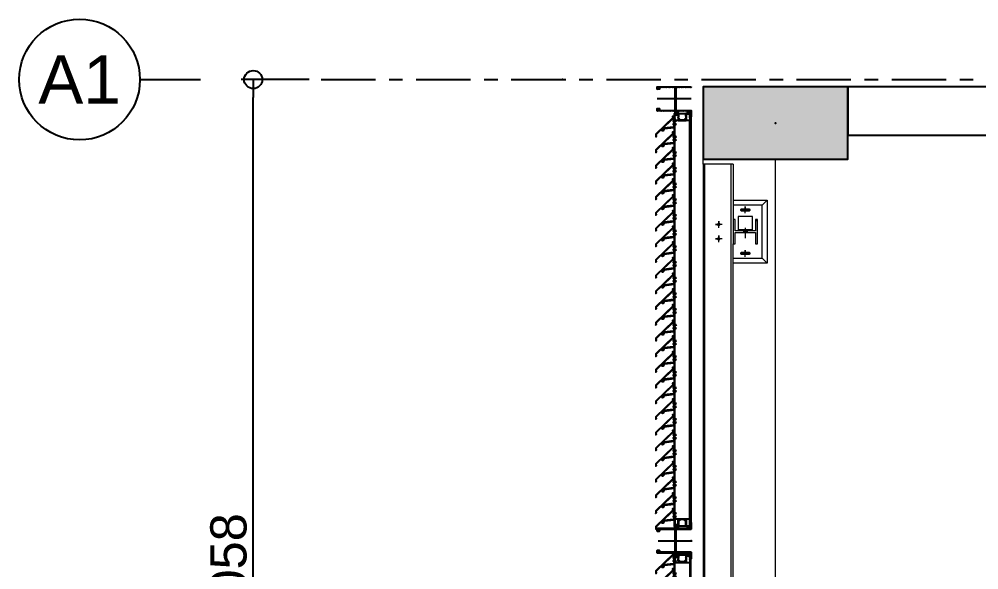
# Model space of a CAD drawing. Header units: millimetres. Extents: x -153298 to 620751, y -313239 to 250031.
# Drawn here: x 27803 to 31776, y 169829 to 172110 of the extents above; entities that cross this region are included whole.
import ezdxf
from ezdxf.enums import TextEntityAlignment as Align

# ---------------------------------------------------------------- set-up
doc = ezdxf.new("R2010")
doc.units = ezdxf.units.MM
for name, pattern in [('CENTER', [2, 1.25, -0.25, 0.25, -0.25]), ('TA_GL_000.90000', [2.475, 0.9, -0.225, 0.225, -0.225, 0.9]), ('XKITLINE00', [0]), ('XKITLINE02', [4, 2, -2])]:
    doc.linetypes.add(name, pattern=pattern)
doc.layers.get('DEFPOINTS').update_dxf_attribs({"color": 250})
for name, color, linetype in [('000 - 0_SYM_DWG_GRID-BUBBLE_MAIN_COLOR_6', 6, 'Continuous'), ('000 - 0_SYM_DWG_GRIDLINE_MAIN_COLOR_251', 251, 'Continuous'), ('000 - 0_SYM_DWG_SLOPE-SYM_TEXT_COLOR_3', 3, 'Continuous'), ('000 - CONCRETE_COL_HATCH_', 251, 'Continuous'), ('000 - CONCRETE_WALL_CUT_COLOR_2', 2, 'Continuous'), ('000 - CONCRETE_WALL_HATCH_', 251, 'Continuous'), ('000 - CONCRETE_WALL_WIPEOUT_', 250, 'Continuous'), ('000 - D I M', 1, 'Continuous'), ('000 - EXISTING_COLUMN_CUT_COLOR_5', 5, 'Continuous'), ('000 - EXISTING_CONCRETE_MAIN_COLOR_1', 1, 'Continuous'), ('000 - EXISTING_STEEL-STRUCTURE_MAIN_COLOR_1', 1, 'Continuous'), ('000 - EXISTING_STEEL-STRUCTURE_MAIN_COLOR_2', 2, 'Continuous'), ('000 - GRID', 251, 'CENTER'), ('010 - ASPG_ACCESSORIES_MAIN_COLOR_1', 1, 'Continuous'), ('010 - ASPG_EXTR_MAIN_COLOR_2', 2, 'Continuous'), ('010 - ASPG_FASTERN_MAIN_COLOR_1', 1, 'Continuous'), ('010 - ASPG_FASTERN_SUB_COLOR_1', 2, 'Continuous'), ('010 - ASPG_FASTERN_SYMBOL_', 251, 'Continuous'), ('010 - ASPG_FRAMING_CUT_COLOR_4', 4, 'Continuous'), ('010 - ASPG_FRAMING_DEF_SUB', 250, 'Continuous'), ('010 - ASPG_FRAMING_HATCH_', 251, 'Continuous'), ('010 - ASPG_FRAMING_MAIN_COLOR_2', 2, 'Continuous'), ('010 - ASPG_FRAMING_SUB_COLOR_2', 2, 'Continuous'), ('010 - ASPG_FRAMING_WIPEOUT_', 250, 'Continuous'), ('BOLT & SCREW', 251, 'Continuous')]:
    doc.layers.add(name, color=color, linetype=linetype)
doc.layers.add('010 - ASPG_EXTR_DEF_SUB', color=250, linetype='Continuous', plot=False)
doc.layers.add('010 - ASPG_FASTERN_DEF_SUB', color=250, linetype='Continuous', plot=False)
doc.layers.add('12-GRID', color=1, linetype='CENTER', lineweight=13)
doc.layers.add('SCREW', color=8, linetype='Continuous', lineweight=5)
doc.styles.add('ARIAL', font='arial.ttf')
doc.styles.add('FAMELINE_FOR_CKST', font='arial.ttf')
doc.styles.add('TA', font='', dxfattribs={"height": 4.5})
doc.styles.get('TA').set_extended_font_data('Cordia New')
doc.dimstyles.new('FAMELINE-CKST_C-C', dxfattribs={"dimtxt": 0.3, "dimasz": 0.15, "dimexe": 0.1, "dimexo": 0.1, "dimgap": 0.05, "dimtad": 1, "dimzin": 0, "dimdsep": 46, "dimtxsty": 'FAMELINE_FOR_CKST', "dimblk": 'ORIGIN', "dimblk1": 'ORIGIN', "dimblk2": 'ORIGIN', "dimsah": 1, "dimcen": 0.1, "dimdle": 0.1, "dimclrd": 256, "dimclre": 256, "dimclrt": 3, "dimadec": 0, "dimazin": 0, "dimtfac": 1, "dimtix": 1, "dimtmove": 2, "dimatfit": 3, "dimfxl": 1, "dimtolj": 1, "dimtzin": 0, "dimlwd": -1, "dimlwe": -1, "dimarcsym": 0})
pattern_1 = [(270, (1257419.24324, -520041.6224), (0.65495992507, -1.1344238721), [0.7562825814, -1.5125651628]), (30, (1257419.24324, -520041.6224), (0.65495992936, 1.1344238696), [0.7562825814, -1.5125651628]), (330, (1257419.24324, -520041.6224), (1.30991985442, -2.48e-09), [-1.5125651628, 0.7562825814])]
pattern_2 = [(315, (1257419.4929, -520021.6224), (1.3369313545, 1.3369313545), []), (45, (1257419.4929, -520021.6224), (-1.3369313545, 1.3369313545), [])]
pattern_3 = [(270, (1257419.4425, -520043.9224), (0.65495992507, -1.1344238721), [0.7562825814, -1.5125651628]), (30, (1257419.4425, -520043.9224), (0.65495992936, 1.1344238696), [0.7562825814, -1.5125651628]), (330, (1257419.4425, -520043.9224), (1.30991985442, -2.48e-09), [-1.5125651628, 0.7562825814])]
pattern_4 = [(315, (1257419.1929, -520023.9224), (1.3369313545, 1.3369313545), []), (45, (1257419.1929, -520023.9224), (-1.3369313545, 1.3369313545), [])]

# ---------------------------------------------------------------- blocks, each defined once
blk = doc.blocks.new('*A207206')
at = {"layer": '000 - EXISTING_STEEL-STRUCTURE_MAIN_COLOR_1', "linetype": 'XKITLINE00', "lineweight": 0}
blk.add_line((438.408454, 160.275977), (438.344454, 160.339977), dxfattribs=at)
blk = doc.blocks.new('*A21802100')
at = {"layer": '000 - EXISTING_STEEL-STRUCTURE_MAIN_COLOR_2', "linetype": 'XKITLINE00', "lineweight": 0}
for p, q in [((437.608454, 162.179977), (436.608454, 162.179977)), ((436.608454, 162.179977), (436.608454, 140.339979)), ((436.672454, 140.339979), (436.672454, 162.179977)), ((437.544454, 140.339979), (437.544454, 162.179977)), ((437.608454, 162.179977), (437.608454, 160.339977)), ((437.608454, 142.979971), (437.608454, 159.539977)), ((437.608454, 140.339979), (437.608454, 142.179971)), ((437.608454, 140.339979), (436.608454, 140.339979))]:
    blk.add_line(p, q, dxfattribs=at)
blk = doc.blocks.new('*A21812101')
at = {"layer": '000 - EXISTING_STEEL-STRUCTURE_MAIN_COLOR_1', "linetype": 'XKITLINE00', "lineweight": 0}
for p, q in [((437.672454, 160.339977), (437.608454, 160.339977)), ((437.608454, 160.339977), (437.608454, 159.539977)), ((437.672454, 159.963977), (437.672454, 160.339977)), ((438.408454, 160.339977), (438.344454, 160.339977)), ((438.344454, 160.339977), (438.344454, 159.963977)), ((438.408454, 159.539977), (438.408454, 160.339977)), ((438.344454, 159.963977), (437.672454, 159.963977)), ((437.672454, 159.539977), (437.672454, 159.915977)), ((437.672454, 159.915977), (438.344454, 159.915977)), ((438.344454, 159.915977), (438.344454, 159.539977)), ((437.608454, 159.539977), (437.672454, 159.539977)), ((438.344454, 159.539977), (438.408454, 159.539977))]:
    blk.add_line(p, q, dxfattribs=at)
blk = doc.blocks.new('*A21842104')
at = {"layer": '000 - EXISTING_CONCRETE_MAIN_COLOR_1', "linetype": 'XKITLINE00', "lineweight": 0}
for p, q in [((437.208418, 162.179977), (437.208418, 162.339977)), ((439.608418, 140.179979), (439.608418, 162.339977)), ((437.208418, 140.179979), (437.208418, 140.339979))]:
    blk.add_line(p, q, dxfattribs=at)
blk = doc.blocks.new('*A21852105')
at = {"layer": '000 - EXISTING_STEEL-STRUCTURE_MAIN_COLOR_1', "linetype": 'XKITLINE00', "lineweight": 0}
for p, q in [((437.608454, 160.979977), (438.728454, 160.979977)), ((438.568454, 160.819977), (438.728454, 160.979977)), ((438.728454, 160.979977), (438.728454, 158.899977)), ((438.568454, 159.059977), (438.728454, 158.899977)), ((438.728454, 158.899977), (437.608454, 158.899977))]:
    blk.add_line(p, q, dxfattribs=at)
blk = doc.blocks.new('*A21862106')
at = {"layer": '000 - EXISTING_STEEL-STRUCTURE_MAIN_COLOR_1', "linetype": 'XKITLINE00', "lineweight": 0}
for p, q in [((438.568454, 160.819977), (437.608454, 160.819977)), ((438.568454, 159.059977), (438.568454, 160.819977)), ((437.608454, 159.059977), (438.568454, 159.059977))]:
    blk.add_line(p, q, dxfattribs=at)
blk = doc.blocks.new('*A22182138')
at = {"layer": '000 - EXISTING_STEEL-STRUCTURE_MAIN_COLOR_1', "linetype": 'XKITLINE00', "lineweight": 0}
for p, q in [((437.128454, 160.291977), (437.128454, 160.217385)), ((437.016454, 160.179977), (437.091046, 160.179977)), ((437.128454, 160.067977), (437.128454, 160.142569)), ((437.240454, 160.179977), (437.165862, 160.179977)), ((437.016454, 159.699977), (437.091046, 159.699977)), ((437.128454, 159.811977), (437.128454, 159.737385)), ((437.128454, 159.587977), (437.128454, 159.662569)), ((437.240454, 159.699977), (437.165862, 159.699977))]:
    blk.add_line(p, q, dxfattribs=at)
blk = doc.blocks.new('*A22192139')
at = {"layer": '000 - EXISTING_STEEL-STRUCTURE_MAIN_COLOR_1', "linetype": 'XKITLINE00', "lineweight": 0}
for p, q in [((437.896454, 160.659977), (437.971046, 160.659977)), ((438.008454, 160.771977), (438.008454, 160.697385)), ((438.008454, 160.547977), (438.008454, 160.622569)), ((438.120454, 160.659977), (438.045862, 160.659977)), ((438.008454, 159.331977), (438.008454, 159.257385)), ((437.896454, 159.219977), (437.971046, 159.219977)), ((438.008454, 159.107977), (438.008454, 159.182569)), ((438.120454, 159.219977), (438.045862, 159.219977))]:
    blk.add_line(p, q, dxfattribs=at)
blk = doc.blocks.new('*A22202140')
at = {"layer": '000 - EXISTING_STEEL-STRUCTURE_MAIN_COLOR_1'}
for points in [[(437.118, 160.125), (437.107, 160.128), (437.097, 160.133), (437.089, 160.14), (437.082, 160.149), (437.077, 160.159), (437.074, 160.169), (437.072, 160.18), (437.074, 160.191), (437.077, 160.201), (437.082, 160.211), (437.089, 160.22), (437.097, 160.227), (437.107, 160.232), (437.118, 160.235), (437.128, 160.236), (437.139, 160.235), (437.15, 160.232), (437.16, 160.227), (437.168, 160.22), (437.175, 160.211), (437.18, 160.201), (437.183, 160.191), (437.184, 160.18), (437.183, 160.169), (437.18, 160.159), (437.175, 160.149), (437.168, 160.14), (437.16, 160.133), (437.15, 160.128), (437.139, 160.125), (437.128, 160.124)], [(437.118, 159.645), (437.107, 159.648), (437.097, 159.653), (437.089, 159.66), (437.082, 159.669), (437.077, 159.679), (437.074, 159.689), (437.072, 159.7), (437.074, 159.711), (437.077, 159.721), (437.082, 159.731), (437.089, 159.74), (437.097, 159.747), (437.107, 159.752), (437.118, 159.755), (437.128, 159.756), (437.139, 159.755), (437.15, 159.752), (437.16, 159.747), (437.168, 159.74), (437.175, 159.731), (437.18, 159.721), (437.183, 159.711), (437.184, 159.7), (437.183, 159.689), (437.18, 159.679), (437.175, 159.669), (437.168, 159.66), (437.16, 159.653), (437.15, 159.648), (437.139, 159.645), (437.128, 159.644)]]:
    blk.add_hatch(color=256, dxfattribs=at).paths.add_polyline_path(points, flags=17)
at = {"layer": '000 - EXISTING_STEEL-STRUCTURE_MAIN_COLOR_1', "linetype": 'XKITLINE00', "lineweight": 0}
for p, q in [((437.128, 160.068), (437.128, 160.292)), ((437.24, 160.18), (437.016, 160.18)), ((437.24, 159.7), (437.016, 159.7)), ((437.128, 159.588), (437.128, 159.812))]:
    blk.add_line(p, q, dxfattribs=at)
blk = doc.blocks.new('*A22212141')
at = {"layer": '000 - EXISTING_STEEL-STRUCTURE_MAIN_COLOR_1'}
for points in [[(438.168, 160.62), (438.15, 160.608), (438.128, 160.604), (437.888, 160.604), (437.867, 160.608), (437.849, 160.62), (437.837, 160.639), (437.832, 160.66), (437.837, 160.681), (437.849, 160.7), (437.867, 160.712), (437.888, 160.716), (438.128, 160.716), (438.15, 160.712), (438.168, 160.7), (438.18, 160.681), (438.184, 160.66), (438.18, 160.639)], [(438.168, 159.18), (438.15, 159.168), (438.128, 159.164), (437.888, 159.164), (437.867, 159.168), (437.849, 159.18), (437.837, 159.199), (437.832, 159.22), (437.837, 159.241), (437.849, 159.26), (437.867, 159.272), (437.888, 159.276), (438.128, 159.276), (438.15, 159.272), (438.168, 159.26), (438.18, 159.241), (438.184, 159.22), (438.18, 159.199)]]:
    blk.add_hatch(color=256, dxfattribs=at).paths.add_polyline_path(points, flags=17)
at = {"layer": '000 - EXISTING_STEEL-STRUCTURE_MAIN_COLOR_1', "linetype": 'XKITLINE00', "lineweight": 0}
for p, q in [((437.896, 160.66), (438.12, 160.66)), ((438.008, 160.548), (438.008, 160.772)), ((438.008, 159.108), (438.008, 159.332)), ((437.896, 159.22), (438.12, 159.22))]:
    blk.add_line(p, q, dxfattribs=at)
blk = doc.blocks.new('*A22322152')
at = {"layer": '000 - EXISTING_STEEL-STRUCTURE_MAIN_COLOR_1', "linetype": 'XKITLINE00', "lineweight": 0}
for p, q in [((438.24848, 160.443977), (437.76848, 160.443977)), ((437.76848, 160.443977), (437.76848, 159.963977)), ((438.24848, 159.963977), (438.24848, 160.443977)), ((438.24848, 160.003977), (437.76848, 160.003977))]:
    blk.add_line(p, q, dxfattribs=at)
blk = doc.blocks.new('*A22332153')
at = {"layer": '000 - EXISTING_STEEL-STRUCTURE_MAIN_COLOR_1', "linetype": 'XKITLINE02', "lineweight": 0}
for p, q in [((437.952428, 160.003977), (437.952428, 159.963977)), ((437.952428, 159.963977), (437.952428, 159.915977)), ((438.008428, 160.067337), (438.008428, 159.723977)), ((438.064428, 160.003977), (438.064428, 159.963977)), ((438.064428, 159.963977), (438.064428, 159.915977))]:
    blk.add_line(p, q, dxfattribs=at)
blk = doc.blocks.new('*A22342154')
at = {"layer": '000 - EXISTING_STEEL-STRUCTURE_MAIN_COLOR_1'}
for points in [[(438.064, 160.004), (438.064, 159.964), (437.952, 159.964), (437.952, 160.004)], [(438.064, 159.964), (438.064, 159.916), (437.952, 159.916), (437.952, 159.964)]]:
    blk.add_hatch(color=256, dxfattribs=at).paths.add_polyline_path(points, flags=17)
at = {"layer": '000 - EXISTING_STEEL-STRUCTURE_MAIN_COLOR_1', "linetype": 'XKITLINE00', "lineweight": 0}
for p, q in [((437.952, 160.004), (437.952, 159.964)), ((437.952, 159.964), (437.952, 159.916)), ((438.008, 160.067), (438.008, 159.724)), ((438.064, 160.004), (438.064, 159.964)), ((438.064, 159.964), (438.064, 159.916))]:
    blk.add_line(p, q, dxfattribs=at)
blk = doc.blocks.new('*A23412261')
at = {"layer": '000 - EXISTING_CONCRETE_MAIN_COLOR_1', "linetype": 'XKITLINE00', "lineweight": 0}
for p, q in [((442.008418, 164.739977), (488.150427, 164.739977)), ((442.008418, 163.139977), (488.150427, 163.139977))]:
    blk.add_line(p, q, dxfattribs=at)
blk = doc.blocks.new('*U4814')
at = {"layer": '000 - CONCRETE_COL_HATCH_'}
h = blk.add_hatch(dxfattribs=at)
h.set_pattern_fill('AR-CONC', color=256, scale=0.5)
h.set_pattern_definition([(50, (-3e-21, 4e-21), (3.5863, -0.31376), [0.375, -4.125]), (355, (-3e-21, 4e-21), (-0.693757, 3.76096), [0.3, -3.3]), (100.4514, (0.299, -0.026), (2.892544, 3.4472), [0.3187, -3.50571]), (46.1842, (-3e-21, 1), (5.336207, -0.827596), [0.5625, -6.1875]), (96.6356, (0.4447, 0.931), (4.67331, 4.87059), [0.47805, -5.25857]), (351.1842, (-3e-21, 1), (4.67331, 4.87059), [0.45, -4.95]), (21, (0.5, 0.75), (2.984535, -2.013094), [0.375, -4.125]), (326, (0.5, 0.75), (1.216577, 3.62575), [0.3, -3.3]), (71.4514, (0.7487, 0.5822), (4.201112, 1.612656), [0.3187, -3.50571]), (37.5, (-3e-21, 4e-21), (0.0607993, 1.6644693), [0, -3.26, 0, -3.35, 0, -3.3125]), (7.5, (-3e-21, 4e-21), (1.315348, 1.972059), [0, -1.91, 0, -3.185, 0, -1.2625]), (327.5, (-1.115, 4e-21), (2.669112, -0.1127744), [0, -1.25, 0, -3.9, 0, -5.175]), (317.5, (-1.615, 4e-21), (2.915931, 0.500525), [0, -1.625, 0, -2.59, 0, -3.675])])
h.paths.add_polyline_path([(-300, -150), (300, -150), (300, 150), (-300, 150)])
blk.add_point((0, 0))
at = {"layer": '000 - EXISTING_COLUMN_CUT_COLOR_5'}
blk.add_lwpolyline([(-300, -150), (300, -150), (300, 150), (-300, 150)], close=True, dxfattribs=at)
blk = doc.blocks.new('*U6386')
at = {"layer": '000 - CONCRETE_WALL_HATCH_'}
h = blk.add_hatch(dxfattribs=at)
h.set_pattern_fill('ANSI31', color=256, scale=0.5)
h.set_pattern_definition([(45, (11535.5, -840506.8), (-841.899, 841.899), [])])
h.paths.add_polyline_path([(0, 0), (5767.8, 0), (5767.8, 200), (0, 200)])
at = {"layer": '000 - CONCRETE_WALL_CUT_COLOR_2', "lineweight": -2}
blk.add_lwpolyline([(5767.8, 200), (0, 200), (0, 200), (0, 200), (0, 200), (0, 200), (0, 200), (0, 200), (0, 200), (0, 200), (0, 200), (0, 200), (0, 200), (0, 200), (0, 200), (0, 200), (0, 200), (0, 200), (0, 200), (0, 200), (0, 200), (0, 200), (0, 200), (0, 200), (0, 200), (0, 200), (0, 200), (0, 200), (0, 200), (0, 200), (0, 200), (0, 200), (0, 200), (0, 200), (0, 200), (0, 200), (0, 200), (0, 200), (0, 200), (0, 200), (0, 200), (0, 200), (0, 200), (0, 200), (0, 200), (0, 200), (0, 0), (5767.8, 0)], dxfattribs=at)
blk = doc.blocks.new('W-1-PP19-ST-ENT1-1_20260610-023014_UPPF_ST')
at = {"color": 6}
blk.add_blockref('*U4814', (-1298.8, 3878), dxfattribs=at)
at = {"layer": '000 - EXISTING_CONCRETE_MAIN_COLOR_1', "lineweight": 0, "xscale": 125, "yscale": 125, "zscale": 125}
for name in ['*A23412261', '*A21842104']:
    blk.add_blockref(name, (-56249.8, -16564.5), dxfattribs=at)
at = {"layer": '000 - EXISTING_STEEL-STRUCTURE_MAIN_COLOR_1', "lineweight": 0, "xscale": 125, "yscale": 125, "zscale": 125}
for name in ['*A21852105', '*A21862106', '*A22212141', '*A22192139', '*A22182138', '*A22202140', '*A21812101', '*A22322152', '*A207206', '*A22332153', '*A22342154']:
    blk.add_blockref(name, (-56174.8, -16564.5), dxfattribs=at)
at = {"layer": '000 - EXISTING_STEEL-STRUCTURE_MAIN_COLOR_2', "lineweight": 0, "xscale": 125, "yscale": 125, "zscale": 125}
blk.add_blockref('*A21802100', (-56174.8, -16564.5), dxfattribs=at)
blk.add_blockref('*U6386', (-998.8, 3828))
blk = doc.blocks.new('*U4769')
at = {"layer": '000 - 0_SYM_DWG_GRID-BUBBLE_MAIN_COLOR_6'}
blk.add_line((35, 0), (30, 0), dxfattribs=at)
blk.add_circle((40, 0), 5, dxfattribs=at)
at = {"layer": '000 - 0_SYM_DWG_GRIDLINE_MAIN_COLOR_251', "color": 0, "linetype": 'ByBlock', "ltscale": 5}
blk.add_line((20, 0), (-600, 0), dxfattribs=at)
at = {"layer": '000 - 0_SYM_DWG_GRIDLINE_MAIN_COLOR_251', "color": 0}
blk.add_point((0, 0), dxfattribs=at)
at = {"style": 'TA', "flags": 1}
blk.add_attdef('LOCATION', (6, -6), '', height=4.5, rotation=270, dxfattribs=at)
at = {"layer": '000 - 0_SYM_DWG_SLOPE-SYM_TEXT_COLOR_3', "style": 'ARIAL'}
blk.add_attdef('GRID-HEAD', text='', height=4, rotation=180, dxfattribs=at).set_placement((40, 0), align=Align.MIDDLE_CENTER)
blk = doc.blocks.new('_Origin')
at = {"color": 0, "linetype": 'ByBlock', "lineweight": -2}
blk.add_line((0, 0), (-1, 0), dxfattribs=at)
blk.add_circle((0, 0), 0.5, dxfattribs=at)
blk = doc.blocks.new('*D5512')
at = {"layer": '000 - D I M', "transparency": 16777216}
for p, q in [((-3230, 4058), (-3511.2, 4058)), ((-3461.2, 75), (-3461.2, 3983)), ((-3230, 0), (-3511.2, 0))]:
    blk.add_line(p, q, dxfattribs=at)
at = {"layer": 'DEFPOINTS', "color": 0, "transparency": 16777216}
for p in [(-3461.2, 4058), (-3180, 4058), (-3180, 0)]:
    blk.add_point(p, dxfattribs=at)
at = {"layer": '000 - D I M', "transparency": 16777216, "xscale": 75, "yscale": 75, "zscale": 75}
for p, rotation in [((-3461.2, 4058), 90), ((-3461.2, 0), 270)]:
    blk.add_blockref('_Origin', p, dxfattribs=dict(at, rotation=rotation))
at = {"layer": '000 - D I M', "color": 3, "transparency": 16777216, "insert": (-3562.8, 2029), "char_height": 150, "attachment_point": 5, "rotation": 90, "style": 'FAMELINE_FOR_CKST'}
blk.add_mtext('\\A1;4058', dxfattribs=at)
blk = doc.blocks.new('*U6143')
at = {"layer": '12-GRID', "color": 8, "linetype": 'CENTER'}
for p, q in [((0, -6.2), (0, 2.2)), ((-4.2, -2), (4.2, -2))]:
    blk.add_line(p, q, dxfattribs=at)
at = {"layer": 'BOLT & SCREW'}
for p, q in [((-0.6, -1.8), (-1.8, -1.6)), ((-0.6, -2.2), (-1.8, -2.4)), ((-0.5, -1.8), (-0.9, -1.6)), ((-0.5, -2.2), (-0.9, -2.4)), ((-0.2, -1.4), (-0.4, -0.2)), ((-0.2, -1.5), (-0.4, -1.1)), ((-0.2, -2.5), (-0.4, -2.9)), ((-0.2, -2.6), (-0.4, -3.8)), ((0.2, -1.4), (0.4, -0.2)), ((0.2, -1.5), (0.4, -1.1)), ((0.4, -2.9), (0.2, -2.5)), ((0.2, -2.6), (0.4, -3.8)), ((0.5, -1.8), (0.9, -1.6)), ((0.5, -2.2), (0.9, -2.4)), ((0.6, -1.8), (1.8, -1.6)), ((0.6, -2.2), (1.8, -2.4))]:
    blk.add_line(p, q, dxfattribs=at)
for points in [[(-1.8, -1.6), (-0.9, -1.6, 0.414214), (-0.4, -1.1), (-0.4, -0.2), (0.4, -0.2), (0.4, -1.1, 0.414214), (0.9, -1.6), (1.8, -1.6), (1.8, -2.4), (0.9, -2.4, 0.414214), (0.4, -2.9), (0.4, -3.8), (-0.4, -3.8), (-0.4, -2.9, 0.414214), (-0.9, -2.4), (-1.8, -2.4)], [(0.2, -2.5, -0.414214), (0.5, -2.2), (0.6, -2.2), (0.6, -1.8), (0.5, -1.8, -0.414214), (0.2, -1.5), (0.2, -1.4), (-0.2, -1.4), (-0.2, -1.5, -0.414214), (-0.5, -1.8), (-0.6, -1.8), (-0.6, -2.2), (-0.5, -2.2, -0.414214), (-0.2, -2.5), (-0.2, -2.6), (0.2, -2.6)]]:
    blk.add_lwpolyline(points, format="xyb", close=True, dxfattribs=at)
blk.add_circle((0, -2), 3.5, dxfattribs=at)
blk = doc.blocks.new('000_ASPG_TYP_FILES_20260218-010703_FRAME_EXTR_')
at = {"layer": '010 - ASPG_FRAMING_HATCH_'}
h = blk.add_hatch(dxfattribs=at)
h.set_pattern_fill('ANSI32', color=256, scale=0.1, angle=180)
edge = h.paths.add_edge_path()
edge.add_line((2, 16), (2, 2))
edge.add_line((2, 2), (39.7, 2))
edge.add_arc((39.7, 1.7), 0.3, 0, 90, ccw=False)
edge.add_line((40, 1.7), (40, 0.3))
edge.add_arc((39.7, 0.3), 0.3, -90, 0, ccw=False)
edge.add_line((39.7, 0), (0.3, 0))
edge.add_arc((0.3, 0.3), 0.3, 180, 270, ccw=False)
edge.add_line((0, 0.3), (0, 17.7))
edge.add_arc((0.3, 17.7), 0.3, 90, 180, ccw=False)
edge.add_line((0.3, 18), (22.6, 18))
edge.add_arc((22.6, 18.5), 0.5, 270, 380.2095)
edge.add_arc((26.2, 19.8), 3.35, 182.0638, 200.2095, ccw=False)
edge.add_arc((23.6, 19.7), 0.76, 2.0638, 182.0638, ccw=False)
edge.add_arc((26.2, 19.8), 1.83, 182.0638, 447.9362)
edge.add_arc((26.3, 22.4), 0.76, 87.9362, 267.9362, ccw=False)
edge.add_arc((26.2, 19.8), 3.35, 69.7905, 87.9362, ccw=False)
edge.add_arc((27.5, 23.4), 0.5, 249.7905, 360)
edge.add_line((28, 23.4), (28, 26.7))
edge.add_line((28, 26.7), (28.5, 27.2))
edge.add_line((28.5, 27.2), (28, 27.7))
edge.add_line((28, 27.7), (28, 38.6))
edge.add_line((28, 38.6), (28.5, 39.1))
edge.add_line((28.5, 39.1), (28, 39.6))
edge.add_line((28, 39.6), (28, 42.9))
edge.add_arc((27.5, 42.9), 0.5, 0, 110.2095)
edge.add_arc((26.2, 46.5), 3.35, 272.0638, 290.2095, ccw=False)
edge.add_arc((26.3, 43.9), 0.76, 92.0638, 272.0638, ccw=False)
edge.add_arc((26.2, 46.5), 1.83, 272.0638, 537.9362)
edge.add_arc((23.6, 46.6), 0.76, 177.9362, 357.9362, ccw=False)
edge.add_arc((26.2, 46.5), 3.35, 159.7905, 177.9362, ccw=False)
edge.add_arc((22.6, 47.8), 0.5, 339.7905, 450)
edge.add_line((22.6, 48.3), (0.3, 48.3))
edge.add_arc((0.3, 48.6), 0.3, 180, 270, ccw=False)
edge.add_line((0, 48.6), (0, 60))
edge.add_arc((0.3, 60), 0.3, 90, 180, ccw=False)
edge.add_line((0.3, 60.3), (5, 60.3))
edge.add_line((5, 60.3), (5, 65))
edge.add_arc((5.3, 65), 0.3, 90, 180, ccw=False)
edge.add_line((5.3, 65.3), (30, 65.3))
edge.add_line((30, 65.3), (30, 63.6))
edge.add_arc((29.7, 63.6), 0.3, -90, 0, ccw=False)
edge.add_line((29.7, 63.3), (7.3, 63.3))
edge.add_arc((7.3, 63), 0.3, 90, 180)
edge.add_line((7, 63), (7, 58.3))
edge.add_line((7, 58.3), (2.3, 58.3))
edge.add_arc((2.3, 58), 0.3, 90, 180)
edge.add_line((2, 58), (2, 50.6))
edge.add_arc((2.3, 50.6), 0.3, 180, 270)
edge.add_line((2.3, 50.3), (29.7, 50.3))
edge.add_arc((29.7, 50), 0.3, 0, 90, ccw=False)
edge.add_line((30, 50), (30, 26.7))
edge.add_line((30, 26.7), (30, 16.3))
edge.add_arc((29.7, 16.3), 0.3, -90, 0, ccw=False)
edge.add_line((29.7, 16), (2, 16))
at = {"layer": '010 - ASPG_FRAMING_CUT_COLOR_4'}
blk.add_lwpolyline([(2, 16), (2, 2), (39.7, 2, -0.414214), (40, 1.7), (40, 0.3, -0.414214), (39.7, 0), (0.3, 0, -0.414214), (0, 0.3), (0, 17.7, -0.414214), (0.3, 18), (22.6, 18, 0.52173), (23, 18.7, -0.079342), (22.8, 19.7, -1), (24.3, 19.8, 2.296346), (26.2, 21.7, -1), (26.3, 23.2, -0.079342), (27.3, 23, 0.52173), (28, 23.4), (28, 26.7), (28.5, 27.2), (28, 27.7), (28, 38.6), (28.5, 39.1), (28, 39.6), (28, 42.9, 0.52173), (27.3, 43.3, -0.079342), (26.3, 43.1, -1), (26.2, 44.6, 2.296346), (24.3, 46.5, -1), (22.8, 46.6, -0.079342), (23, 47.6, 0.52173), (22.6, 48.3), (0.3, 48.3, -0.414214), (0, 48.6), (0, 60, -0.414214), (0.3, 60.3), (5, 60.3), (5, 65, -0.414214), (5.3, 65.3), (30, 65.3), (30, 63.6, -0.414214), (29.7, 63.3), (7.3, 63.3, 0.414214), (7, 63), (7, 58.3), (2.3, 58.3, 0.414214), (2, 58), (2, 50.6, 0.414214), (2.3, 50.3), (29.7, 50.3, -0.414214), (30, 50), (30, 26.7), (30, 16.3, -0.414214), (29.7, 16)], format="xyb", close=True, dxfattribs=at)
for p in [(26.2, 48.5), (26.2, 21.8)]:
    blk.add_blockref('*U6143', p)
blk = doc.blocks.new('*U6144')
at = {"layer": '010 - ASPG_FRAMING_HATCH_', "transparency": 33554585}
h = blk.add_hatch(dxfattribs=at)
h.set_pattern_fill('ANSI32', color=256, scale=0.25)
edge = h.paths.add_edge_path()
edge.add_line((2, -50), (2, -75))
edge.add_line((2, -75), (0, -75))
edge.add_line((0, -75), (0, -49))
edge.add_arc((1, -49), 1, 90, 180, ccw=False)
edge.add_line((1, -48), (63, -48))
edge.add_arc((63, -47), 1, 270, 360)
edge.add_line((64, -47), (64, 47))
edge.add_arc((63, 47), 1, 0, 90)
edge.add_line((63, 48), (1, 48))
edge.add_arc((1, 49), 1, 180, 270, ccw=False)
edge.add_line((0, 49), (0, 75))
edge.add_line((0, 75), (2, 75))
edge.add_line((2, 75), (2, 50))
edge.add_line((2, 50), (141, 50))
edge.add_line((141, 50), (141, 41))
edge.add_arc((140, 41), 1, 270, 360, ccw=False)
edge.add_line((140, 40), (132, 40))
edge.add_arc((132, 41), 1, 180, 270, ccw=False)
edge.add_line((131, 41), (131, 47))
edge.add_arc((130, 47), 1, 0, 90)
edge.add_line((130, 48), (67, 48))
edge.add_arc((67, 47), 1, 90, 180)
edge.add_line((66, 47), (66, -47))
edge.add_arc((67, -47), 1, 180, 270)
edge.add_line((67, -48), (130, -48))
edge.add_arc((130, -47), 1, 270, 360)
edge.add_line((131, -47), (131, -41))
edge.add_arc((132, -41), 1, 90, 180, ccw=False)
edge.add_line((132, -40), (140, -40))
edge.add_arc((140, -41), 1, 0, 90, ccw=False)
edge.add_line((141, -41), (141, -50))
edge.add_line((141, -50), (2, -50))
h.paths.add_polyline_path([(139, 48), (139, 42), (133, 42), (133, 48)], flags=16)
h.paths.add_polyline_path([(139, -48), (139, -42), (133, -42), (133, -48)], flags=16)
at = {"layer": '010 - ASPG_FRAMING_HATCH_'}
h = blk.add_hatch(dxfattribs=at)
h.set_pattern_fill('ANSI37', color=256, scale=0.595498, angle=-90)
h.set_pattern_definition(pattern_4)
edge = h.paths.add_edge_path()
edge.add_ellipse((11.5, 55), major_axis=(0, -5), ratio=0.644482, start_angle=180, end_angle=360, ccw=False)
edge.add_line((11.5, 60), (2, 60))
edge.add_arc((-7.9, 55), 11.1, -26.7963, 26.7963, ccw=False)
edge.add_line((2, 50), (11.5, 50))
h = blk.add_hatch(dxfattribs=at)
h.set_pattern_fill('HONEY', color=256, scale=0.238199, angle=-90)
h.set_pattern_definition(pattern_3)
edge = h.paths.add_edge_path()
edge.add_ellipse((11.8, 55), major_axis=(0, -5), ratio=0.644482, start_angle=0, end_angle=360, ccw=False)
h = blk.add_hatch(dxfattribs=at)
h.set_pattern_fill('HONEY', color=256, scale=0.238199, angle=-90)
h.set_pattern_definition(pattern_1)
edge = h.paths.add_edge_path()
edge.add_ellipse((57.5, 55), major_axis=(0, -5), ratio=0.644482, start_angle=0, end_angle=360)
h = blk.add_hatch(dxfattribs=at)
h.set_pattern_fill('ANSI37', color=256, scale=0.595498, angle=-90)
h.set_pattern_definition(pattern_2)
edge = h.paths.add_edge_path()
edge.add_ellipse((57.8, 55), major_axis=(0, -5), ratio=0.644482, start_angle=0, end_angle=180)
edge.add_line((57.8, 60), (62, 60))
edge.add_arc((62, 60.3), 0.3, -90, 0)
edge.add_line((62.3, 60.3), (62.3, 61))
edge.add_line((62.3, 61), (61.8, 61.5))
edge.add_line((61.8, 61.5), (62.3, 62))
edge.add_line((62.3, 62), (61.8, 62.5))
edge.add_line((61.8, 62.5), (62.3, 63))
edge.add_line((62.3, 63), (61.8, 63.5))
edge.add_line((61.8, 63.5), (62.3, 64))
edge.add_line((62.3, 64), (62.3, 65))
edge.add_line((62.3, 65), (63.3, 65))
edge.add_line((63.3, 65), (63.8, 65.5))
edge.add_line((63.8, 65.5), (64.3, 65))
edge.add_line((64.3, 65), (64.8, 65.5))
edge.add_line((64.8, 65.5), (65.3, 65))
edge.add_line((65.3, 65), (65.8, 65.5))
edge.add_line((65.8, 65.5), (66.3, 65))
edge.add_line((66.3, 65), (67, 65))
edge.add_arc((67, 65.3), 0.3, -90, 0)
edge.add_line((67.3, 65.3), (67.3, 60))
edge.add_arc((77.2, 55), 11.1, 153.2037, 206.7963)
edge.add_line((67.3, 50), (57.8, 50))
h = blk.add_hatch(dxfattribs=at)
h.set_pattern_fill('ANSI37', color=256, scale=0.595498, angle=-90)
h.set_pattern_definition(pattern_4)
edge = h.paths.add_edge_path()
edge.add_ellipse((11.5, -55), major_axis=(0, 5), ratio=0.644482, start_angle=0, end_angle=180)
edge.add_line((11.5, -60), (2, -60))
edge.add_arc((-7.9, -55), 11.1, 333.2037, 386.7963)
edge.add_line((2, -50), (11.5, -50))
h = blk.add_hatch(dxfattribs=at)
h.set_pattern_fill('HONEY', color=256, scale=0.238199, angle=-90)
h.set_pattern_definition(pattern_3)
edge = h.paths.add_edge_path()
edge.add_ellipse((11.8, -55), major_axis=(0, 5), ratio=0.644482, start_angle=0, end_angle=360)
h = blk.add_hatch(dxfattribs=at)
h.set_pattern_fill('HONEY', color=256, scale=0.238199, angle=-90)
h.set_pattern_definition(pattern_1)
edge = h.paths.add_edge_path()
edge.add_ellipse((57.5, -55), major_axis=(0, 5), ratio=0.644482, start_angle=0, end_angle=360, ccw=False)
h = blk.add_hatch(dxfattribs=at)
h.set_pattern_fill('ANSI37', color=256, scale=0.595498, angle=-90)
h.set_pattern_definition(pattern_2)
edge = h.paths.add_edge_path()
edge.add_ellipse((57.8, -55), major_axis=(0, 5), ratio=0.644482, start_angle=180, end_angle=360, ccw=False)
edge.add_line((57.8, -60), (62, -60))
edge.add_arc((62, -60.3), 0.3, 360, 450, ccw=False)
edge.add_line((62.3, -60.3), (62.3, -61))
edge.add_line((62.3, -61), (61.8, -61.5))
edge.add_line((61.8, -61.5), (62.3, -62))
edge.add_line((62.3, -62), (61.8, -62.5))
edge.add_line((61.8, -62.5), (62.3, -63))
edge.add_line((62.3, -63), (61.8, -63.5))
edge.add_line((61.8, -63.5), (62.3, -64))
edge.add_line((62.3, -64), (62.3, -65))
edge.add_line((62.3, -65), (63.3, -65))
edge.add_line((63.3, -65), (63.8, -65.5))
edge.add_line((63.8, -65.5), (64.3, -65))
edge.add_line((64.3, -65), (64.8, -65.5))
edge.add_line((64.8, -65.5), (65.3, -65))
edge.add_line((65.3, -65), (65.8, -65.5))
edge.add_line((65.8, -65.5), (66.3, -65))
edge.add_line((66.3, -65), (67, -65))
edge.add_arc((67, -65.3), 0.3, 360, 450, ccw=False)
edge.add_line((67.3, -65.3), (67.3, -60))
edge.add_arc((77.2, -55), 11.1, 153.2037, 206.7963, ccw=False)
edge.add_line((67.3, -50), (57.8, -50))
at = {"layer": '010 - ASPG_FASTERN_DEF_SUB'}
blk.add_point((0, 0), dxfattribs=at)
at = {"layer": '010 - ASPG_FRAMING_CUT_COLOR_4'}
blk.add_lwpolyline([(2, -50), (2, -75), (0, -75), (0, -49, -0.414214), (1, -48), (63, -48, 0.414214), (64, -47), (64, 47, 0.414214), (63, 48), (1, 48, -0.414214), (0, 49), (0, 75), (2, 75), (2, 50), (141, 50), (141, 41, -0.414214), (140, 40), (132, 40, -0.414214), (131, 41), (131, 47, 0.414214), (130, 48), (67, 48, 0.414214), (66, 47), (66, -47, 0.414214), (67, -48), (130, -48, 0.414214), (131, -47), (131, -41, -0.414214), (132, -40), (140, -40, -0.414214), (141, -41), (141, -50)], format="xyb", close=True, dxfattribs=at)
for points in [[(139, 48), (139, 42), (133, 42), (133, 48)], [(139, -48), (139, -42), (133, -42), (133, -48)]]:
    blk.add_lwpolyline(points, close=True, dxfattribs=at)
at = {"layer": '010 - ASPG_FRAMING_DEF_SUB', "transparency": 33554508}
blk.add_line((136.5, 0), (-4.5, 0), dxfattribs=at)
at = {"layer": '010 - ASPG_FRAMING_DEF_SUB', "transparency": 33554457}
for points in [[(2, 50), (15, 50), (15, 60), (2, 60)], [(54.3, 50), (67.3, 50), (67.3, 65.5), (54.3, 65.5)], [(2, -50), (15, -50), (15, -60), (2, -60)], [(54.3, -50), (67.3, -50), (67.3, -65.5), (54.3, -65.5)]]:
    blk.add_lwpolyline(points, close=True, dxfattribs=at)
at = {"layer": '010 - ASPG_FRAMING_SUB_COLOR_2'}
for points in [[(11.8, 50), (2, 50, 0.238199), (2, 60), (11.8, 60)], [(57.5, 50), (67.3, 50, -0.238199), (67.3, 60), (67.3, 65.3, -0.414214), (67, 65), (66.3, 65), (65.8, 65.5), (65.3, 65), (64.8, 65.5), (64.3, 65), (63.8, 65.5), (63.3, 65), (62.3, 65), (62.3, 64), (61.8, 63.5), (62.3, 63), (61.8, 62.5), (62.3, 62), (61.8, 61.5), (62.3, 61), (62.3, 60.3, -0.414214), (62, 60), (57.5, 60)], [(11.8, -50), (2, -50, -0.238199), (2, -60), (11.8, -60)], [(57.5, -50), (67.3, -50, 0.238199), (67.3, -60), (67.3, -65.3, 0.414214), (67, -65), (66.3, -65), (65.8, -65.5), (65.3, -65), (64.8, -65.5), (64.3, -65), (63.8, -65.5), (63.3, -65), (62.3, -65), (62.3, -64), (61.8, -63.5), (62.3, -63), (61.8, -62.5), (62.3, -62), (61.8, -61.5), (62.3, -61), (62.3, -60.3, 0.414214), (62, -60), (57.5, -60)]]:
    blk.add_lwpolyline(points, format="xyb", dxfattribs=at)
at = {"layer": '010 - ASPG_FRAMING_SUB_COLOR_2', "extrusion": (0, 0, -1)}
for centre, major_axis in [((11.8, 55), (0, -5)), ((57.5, -55), (0, 5))]:
    blk.add_ellipse(centre, major_axis=major_axis, ratio=0.644482, dxfattribs=at)
at = {"layer": '010 - ASPG_FRAMING_SUB_COLOR_2'}
for centre, major_axis in [((57.5, 55), (0, -5)), ((11.8, -55), (0, 5))]:
    blk.add_ellipse(centre, major_axis=major_axis, ratio=0.644482, dxfattribs=at)
blk = doc.blocks.new('PZG35-9D5')
at = {"layer": '010 - ASPG_FASTERN_SUB_COLOR_1', "color": 8}
for p, q in [((-1.4, 0), (-1.4, -1.1)), ((1.4, 0), (1.4, -0.6)), ((-1.9, -1.4), (1.9, -0.9)), ((-1.9, -1.4), (-1.4, -1.1)), ((-1.9, -1.4), (-1.4, -1.7)), ((-1.9, -2.7), (1.9, -2.2)), ((-1.9, -2.7), (-1.4, -2.4)), ((-1.9, -2.7), (-1.4, -3)), ((-1.9, -4), (-1.4, -3.7)), ((-1.9, -4), (-1, -3.9)), ((-1.9, -4), (-1.4, -4.3)), ((-1.4, -1.1), (1.4, -0.6)), ((-1.4, -1.7), (1.4, -1.2)), ((-1.4, -1.7), (-1.4, -2.4)), ((-1.4, -2.4), (1.4, -1.9)), ((-1.4, -3), (1.4, -2.5)), ((-1.4, -3), (-1.4, -3.7)), ((-1.4, -3.7), (-0.8, -3.6)), ((-1.4, -4.3), (-1.4, -8.1)), ((-1.4, -4.3), (-1.2, -4.3)), ((0, -9.5), (-1.4, -8.1)), ((0, -9.5), (1.4, -8.1)), ((0.6, -3.3), (1.4, -3.2)), ((0.7, -3.7), (1.9, -3.5)), ((0.7, -3.9), (1.4, -3.8)), ((0.7, -4.6), (1.4, -4.5)), ((0.7, -5), (1.9, -4.8)), ((0.7, -5.2), (1.4, -5.1)), ((1.9, -0.9), (1.4, -0.6)), ((1.9, -0.9), (1.4, -1.2)), ((1.4, -1.2), (1.4, -1.9)), ((1.9, -2.2), (1.4, -1.9)), ((1.9, -2.2), (1.4, -2.5)), ((1.4, -2.5), (1.4, -3.2)), ((1.9, -3.5), (1.4, -3.2)), ((1.9, -3.5), (1.4, -3.8)), ((1.4, -3.8), (1.4, -4.5)), ((1.9, -4.8), (1.4, -4.5)), ((1.9, -4.8), (1.4, -5.1)), ((1.4, -5.1), (1.4, -8.1))]:
    blk.add_line(p, q, dxfattribs=at)
blk.add_lwpolyline([(0, -9.5), (0.7, -5.2), (0.7, -3.6, 0.417657), (0.4, -3.3, 0.108102), (-0.8, -3.6), (-1.4, -4.7)], format="xyb", dxfattribs=at)
at = {"layer": '010 - ASPG_FASTERN_SYMBOL_'}
blk.add_line((0, 3.7), (0, -10.5), dxfattribs=at)
blk = doc.blocks.new('*U4841')
at = {"layer": '010 - ASPG_FASTERN_MAIN_COLOR_1'}
blk.add_lwpolyline([(3, 1.8, 0.09906), (0.8, 2.5), (0.8, 2.3), (-0.8, 2.3), (-0.8, 2.5, 0.09906), (-3, 1.8, 0.266588), (-3.5, 1), (-3.5, 0.2, 0.414214), (-3.3, 0), (3.3, 0, 0.414214), (3.5, 0.2), (3.5, 1, 0.266588)], format="xyb", close=True, dxfattribs=at)
at = {"layer": 'SCREW'}
blk.add_blockref('PZG35-9D5', (0, 0), dxfattribs=at)
blk = doc.blocks.new('*U4840')
blk.add_point((0, 0))
at = {"layer": '010 - ASPG_ACCESSORIES_MAIN_COLOR_1'}
blk.add_lwpolyline([(-39.7, -0.6, 0.414214), (-40, -0.9), (-40, -7.4, 0.57735), (-39.7, -7.6), (-36.6, -5.8, 0.767327), (-36.8, -5.3), (-37.9, -5.3, -0.414214), (-38.2, -5), (-38.2, -2.8, -0.414214), (-38, -2.6), (-32.2, -2.6, -0.388879), (-32, -2.8), (-31.8, -4.3, 0.388879), (-31.3, -4.8), (-30.3, -4.8, 0.414214), (-30, -4.5), (-30, -2.9, -0.414214), (-29.7, -2.6), (0.4, -2.6, -0.378969), (3.4, -5.2), (8, -42.5, 0.446593), (11.6, -45.1, -0.489802), (16.1, -48.7), (16.1, -49.4, -0.18248), (15.8, -50, -0.267949), (15.3, -50.2, 1.122115), (15.1, -52.3, 0.405004), (18.1, -49.4), (18.1, -48.7, 0.489805), (11.2, -43.1, -0.446597), (9.9, -42.3), (4.9, -0.8, 0.364176), (4.6, -0.6)], format="xyb", close=True, dxfattribs=at)
at = {"layer": '010 - ASPG_EXTR_DEF_SUB'}
blk.add_point((-40, -0.5), dxfattribs=at)
at = {"layer": '010 - ASPG_EXTR_MAIN_COLOR_2'}
blk.add_lwpolyline([(11.4, -48.2), (11.5, -47.4), (12.2, -47.6), (12.3, -46.8, -0.535538), (14.2, -49.2, 0.991572), (15.7, -49.6, 1.157025), (8.8, -48.8, -0.688558), (8.3, -49), (-17.1, -22.2), (-32.3, -6.1), (-32.3, -2.9, 0.414312), (-32.6, -2.6), (-37.5, -2.6, 0.414116), (-37.8, -2.9), (-37.8, -4.3, 0.414214), (-37.5, -4.6), (-36, -4.6, -0.205895), (-35.8, -4.7), (33.2, -77.5), (43.1, -77.5, 0.668179), (43.4, -77), (40.5, -74.2, 0.668179), (40, -74.4), (40, -76), (33.9, -76), (11.9, -52.8, -0.558354), (12.1, -52, 0.766275), (12, -50.4, -0.438583), (10.7, -48.1)], format="xyb", close=True, dxfattribs=at)
at = {"layer": 'SCREW', "rotation": 180}
for p in [(-21.6, -2.5), (-8.2, -2.5)]:
    blk.add_blockref('*U4841', p, dxfattribs=at)
blk = doc.blocks.new('000_ASPG_TYP_FILES_FRAMING_EXTR_BREAKLINE_TYPE_2')
at = {"layer": '010 - ASPG_FRAMING_HATCH_', "transparency": 33554585}
h = blk.add_hatch(dxfattribs=at)
h.set_pattern_fill('ANSI32', color=256, scale=0.25)
h.paths.add_polyline_path([(131, 91, 0.414214), (132, 90), (140, 90, 0.414214), (141, 91), (141, 100), (2, 100), (2, 125), (0, 125), (0, 99, 0.414214), (1, 98), (63, 98, -0.414214), (64, 97), (64, 3, -0.414214), (63, 2), (0, 2), (0, 0), (141, 0), (141, 9, 0.414214), (140, 10), (132, 10, 0.414214), (131, 9), (131, 3, -0.414214), (130, 2), (67, 2, -0.414214), (66, 3), (66, 97, -0.414214), (67, 98), (130, 98, -0.414214), (131, 97)])
h.paths.add_polyline_path([(133, 92), (133, 98), (139, 98), (139, 92)], flags=16)
h.paths.add_polyline_path([(133, 8), (139, 8), (139, 2), (133, 2)], flags=16)
at = {"layer": '010 - ASPG_FRAMING_HATCH_'}
h = blk.add_hatch(dxfattribs=at)
h.set_pattern_fill('ANSI37', color=256, scale=0.595498, angle=-90)
h.set_pattern_definition([(315, (1257419.1929, -519973.9224), (1.3369313545, 1.3369313545), []), (45, (1257419.1929, -519973.9224), (-1.3369313545, 1.3369313545), [])])
edge = h.paths.add_edge_path()
edge.add_ellipse((11.5, 105), major_axis=(0, -5), ratio=0.644482, start_angle=180, end_angle=360, ccw=False)
edge.add_line((11.5, 110), (2, 110))
edge.add_arc((-7.9, 105), 11.1, -26.7963, 26.7963, ccw=False)
edge.add_line((2, 100), (11.5, 100))
h = blk.add_hatch(dxfattribs=at)
h.set_pattern_fill('HONEY', color=256, scale=0.238199, angle=-90)
h.set_pattern_definition([(270, (1257419.4425, -519993.9224), (0.65495992507, -1.1344238721), [0.7562825814, -1.5125651628]), (30, (1257419.4425, -519993.9224), (0.65495992936, 1.1344238696), [0.7562825814, -1.5125651628]), (330, (1257419.4425, -519993.9224), (1.30991985442, -2.48e-09), [-1.5125651628, 0.7562825814])])
edge = h.paths.add_edge_path()
edge.add_ellipse((11.8, 105), major_axis=(0, -5), ratio=0.644482, start_angle=0, end_angle=360, ccw=False)
h = blk.add_hatch(dxfattribs=at)
h.set_pattern_fill('HONEY', color=256, scale=0.238199, angle=-90)
h.set_pattern_definition([(270, (1257419.24324, -519991.6224), (0.65495992507, -1.1344238721), [0.7562825814, -1.5125651628]), (30, (1257419.24324, -519991.6224), (0.65495992936, 1.1344238696), [0.7562825814, -1.5125651628]), (330, (1257419.24324, -519991.6224), (1.30991985442, -2.48e-09), [-1.5125651628, 0.7562825814])])
edge = h.paths.add_edge_path()
edge.add_ellipse((57.5, 105), major_axis=(0, -5), ratio=0.644482, start_angle=0, end_angle=360)
h = blk.add_hatch(dxfattribs=at)
h.set_pattern_fill('ANSI37', color=256, scale=0.595498, angle=-90)
h.set_pattern_definition([(315, (1257419.4929, -519971.6224), (1.3369313545, 1.3369313545), []), (45, (1257419.4929, -519971.6224), (-1.3369313545, 1.3369313545), [])])
edge = h.paths.add_edge_path()
edge.add_ellipse((57.8, 105), major_axis=(0, -5), ratio=0.644482, start_angle=0, end_angle=180)
edge.add_line((57.8, 110), (62, 110))
edge.add_arc((62, 110.3), 0.3, -90, 0)
edge.add_line((62.3, 110.3), (62.3, 111))
edge.add_line((62.3, 111), (61.8, 111.5))
edge.add_line((61.8, 111.5), (62.3, 112))
edge.add_line((62.3, 112), (61.8, 112.5))
edge.add_line((61.8, 112.5), (62.3, 113))
edge.add_line((62.3, 113), (61.8, 113.5))
edge.add_line((61.8, 113.5), (62.3, 114))
edge.add_line((62.3, 114), (62.3, 115))
edge.add_line((62.3, 115), (63.3, 115))
edge.add_line((63.3, 115), (63.8, 115.5))
edge.add_line((63.8, 115.5), (64.3, 115))
edge.add_line((64.3, 115), (64.8, 115.5))
edge.add_line((64.8, 115.5), (65.3, 115))
edge.add_line((65.3, 115), (65.8, 115.5))
edge.add_line((65.8, 115.5), (66.3, 115))
edge.add_line((66.3, 115), (67, 115))
edge.add_arc((67, 115.3), 0.3, -90, 0)
edge.add_line((67.3, 115.3), (67.3, 110))
edge.add_arc((77.2, 105), 11.1, 153.2037, 206.7963)
edge.add_line((67.3, 100), (57.8, 100))
at = {"layer": '010 - ASPG_FRAMING_CUT_COLOR_4'}
blk.add_lwpolyline([(0, 0), (0, 2), (63, 2, 0.414214), (64, 3), (64, 97, 0.414214), (63, 98), (1, 98, -0.414214), (0, 99), (0, 125), (2, 125), (2, 100), (141, 100), (141, 91, -0.414214), (140, 90), (132, 90, -0.414214), (131, 91), (131, 97, 0.414214), (130, 98), (67, 98, 0.414214), (66, 97), (66, 3, 0.414214), (67, 2), (130, 2, 0.414214), (131, 3), (131, 9, -0.414214), (132, 10), (140, 10, -0.414214), (141, 9), (141, 0)], format="xyb", close=True, dxfattribs=at)
for points in [[(139, 98), (139, 92), (133, 92), (133, 98)], [(139, 2), (139, 8), (133, 8), (133, 2)]]:
    blk.add_lwpolyline(points, close=True, dxfattribs=at)
at = {"layer": '010 - ASPG_FRAMING_DEF_SUB', "transparency": 33554457}
blk.add_line((0, 50), (141, 50), dxfattribs=at)
for points in [[(2, 100), (15, 100), (15, 110), (2, 110)], [(54.3, 100), (67.3, 100), (67.3, 115.5), (54.3, 115.5)]]:
    blk.add_lwpolyline(points, close=True, dxfattribs=at)
at = {"layer": '010 - ASPG_FRAMING_SUB_COLOR_2'}
for points in [[(11.8, 100), (2, 100, 0.238199), (2, 110), (11.8, 110)], [(57.5, 100), (67.3, 100, -0.238199), (67.3, 110), (67.3, 115.3, -0.414214), (67, 115), (66.3, 115), (65.8, 115.5), (65.3, 115), (64.8, 115.5), (64.3, 115), (63.8, 115.5), (63.3, 115), (62.3, 115), (62.3, 114), (61.8, 113.5), (62.3, 113), (61.8, 112.5), (62.3, 112), (61.8, 111.5), (62.3, 111), (62.3, 110.3, -0.414214), (62, 110), (57.5, 110)]]:
    blk.add_lwpolyline(points, format="xyb", dxfattribs=at)
at = {"layer": '010 - ASPG_FRAMING_SUB_COLOR_2', "extrusion": (0, 0, -1)}
blk.add_ellipse((11.8, 105), major_axis=(0, -5), ratio=0.644482, dxfattribs=at)
at = {"layer": '010 - ASPG_FRAMING_SUB_COLOR_2'}
blk.add_ellipse((57.5, 105), major_axis=(0, -5), ratio=0.644482, dxfattribs=at)
blk = doc.blocks.new('*U5428')
blk.add_wipeout([(1770, 4), (60, 4), (60, 69.3), (1770, 69.3)]).dxf.layer = '010 - ASPG_FRAMING_WIPEOUT_'
at = {"color": 1}
blk.add_point((60, 69.5), dxfattribs=at)
at = {"layer": '010 - ASPG_FRAMING_MAIN_COLOR_2'}
blk.add_lwpolyline([(1740, 69.3), (90, 69.3), (90, 6), (1740, 6)], close=True, dxfattribs=at)
at = {"layer": '010 - ASPG_FRAMING_SUB_COLOR_2'}
for points in [[(1770, 4), (60, 4), (60, 69.3), (1770, 69.3)], [(60, 2), (60, 4), (1770, 4), (1770, 2)]]:
    blk.add_lwpolyline(points, close=True, dxfattribs=at)
at = {"transparency": 33554559, "xscale": -1, "rotation": 270}
blk.add_blockref('*U6144', (0, 0), dxfattribs=at)
at = {"color": 1, "rotation": 180}
for p in [(91.8, 69.3), (156.8, 69.3), (221.8, 69.3), (286.8, 69.3), (351.8, 69.3), (416.8, 69.3), (481.8, 69.3), (546.8, 69.3), (611.8, 69.3), (676.8, 69.3), (741.8, 69.3), (806.8, 69.3), (871.8, 69.3), (936.8, 69.3), (1001.8, 69.3), (1066.8, 69.3), (1131.8, 69.3), (1196.8, 69.3), (1261.8, 69.3), (1326.8, 69.3), (1391.8, 69.3), (1456.8, 69.3), (1521.8, 69.3), (1586.8, 69.3), (1651.8, 69.3), (1716.8, 69.3)]:
    blk.add_blockref('*U4840', p, dxfattribs=at)
at = {"rotation": 89.99999999999999}
blk.add_blockref('000_ASPG_TYP_FILES_FRAMING_EXTR_BREAKLINE_TYPE_2', (1880, 0), dxfattribs=at)
blk.add_blockref('000_ASPG_TYP_FILES_20260218-010703_FRAME_EXTR_', (60, 4))
at = {"xscale": -1}
blk.add_blockref('000_ASPG_TYP_FILES_20260218-010703_FRAME_EXTR_', (1770, 4), dxfattribs=at)
blk = doc.blocks.new('*U5427')
blk.add_wipeout([(1530, 4), (60, 4), (60, 69.3), (1530, 69.3)]).dxf.layer = '010 - ASPG_FRAMING_WIPEOUT_'
at = {"color": 1}
blk.add_point((60, 69.5), dxfattribs=at)
at = {"layer": '010 - ASPG_FRAMING_MAIN_COLOR_2'}
blk.add_lwpolyline([(1500, 69.3), (90, 69.3), (90, 6), (1500, 6)], close=True, dxfattribs=at)
at = {"layer": '010 - ASPG_FRAMING_SUB_COLOR_2'}
for points in [[(1530, 4), (60, 4), (60, 69.3), (1530, 69.3)], [(60, 2), (60, 4), (1530, 4), (1530, 2)]]:
    blk.add_lwpolyline(points, close=True, dxfattribs=at)
at = {"transparency": 33554559, "xscale": -1, "rotation": 270}
blk.add_blockref('*U6144', (0, 0), dxfattribs=at)
at = {"color": 1, "xscale": -1, "rotation": 180}
for p in [(91.8, 69.3), (156.8, 69.3), (221.8, 69.3), (286.8, 69.3), (351.8, 69.3), (416.8, 69.3), (481.8, 69.3), (546.8, 69.3), (611.8, 69.3), (676.8, 69.3), (741.8, 69.3), (806.8, 69.3), (871.8, 69.3), (936.8, 69.3), (1001.8, 69.3), (1066.8, 69.3), (1131.8, 69.3), (1196.8, 69.3), (1261.8, 69.3), (1326.8, 69.3), (1391.8, 69.3), (1456.8, 69.3), (1521.8, 69.3)]:
    blk.add_blockref('*U4840', p, dxfattribs=at)
blk.add_blockref('000_ASPG_TYP_FILES_20260218-010703_FRAME_EXTR_', (60, 4))
at = {"xscale": -1}
blk.add_blockref('000_ASPG_TYP_FILES_20260218-010703_FRAME_EXTR_', (1530, 4), dxfattribs=at)
blk = doc.blocks.new('W-1-PP19-SE-0600-61-A_20260329-013712_ASPG_LOWER_LEVEL')
at = {"rotation": 90}
blk.add_blockref('*U5428', (-1648, 2148), dxfattribs=at)
at = {"xscale": -1.000000000000003, "rotation": 90}
blk.add_blockref('*U5427', (-1648, 2148), dxfattribs=at)
blk = doc.blocks.new('W-1-PP19-ST-ENT1-1_20260610-010700_LOPF_DIMS')
at = {"layer": '000 - GRID', "linetype": 'TA_GL_000.90000', "xscale": 50, "yscale": 50, "zscale": 50, "rotation": 180}
blk.add_blockref('*U4769', (-2180, 4058), dxfattribs=at).add_auto_attribs({'GRID-HEAD': 'A1'})
at = {"layer": '000 - D I M'}
dim = blk.add_linear_dim(base=(-3461.2, 4058), p1=(-3180, 0), p2=(-3180, 4058), angle=270, dimstyle='FAMELINE-CKST_C-C', override={"dimscale": 500, "dimdec": 0, "dimlfac": 1}, dxfattribs=at)
dim.commit()
dim.dimension.update_dxf_attribs({"geometry": '*D5512', "text_midpoint": (-3562.8, 2029)})

msp = doc.modelspace()

# ---------------------------------------------------------------- block references
at = {"color": 6}
msp.add_blockref('W-1-PP19-ST-ENT1-1_20260610-023014_UPPF_ST', (32232.7713, 167801.6448), dxfattribs=at)

# ---------------------------------------------------------------- next in the draw order: block references
msp.add_blockref('W-1-PP19-ST-ENT1-1_20260610-010700_LOPF_DIMS', (32232.7713, 167801.6448), dxfattribs=at)

# ---------------------------------------------------------------- next in the draw order: block references
msp.add_blockref('W-1-PP19-SE-0600-61-A_20260329-013712_ASPG_LOWER_LEVEL', (32232.7713, 167801.6448), dxfattribs=at)

doc.saveas('drawing.dxf')
